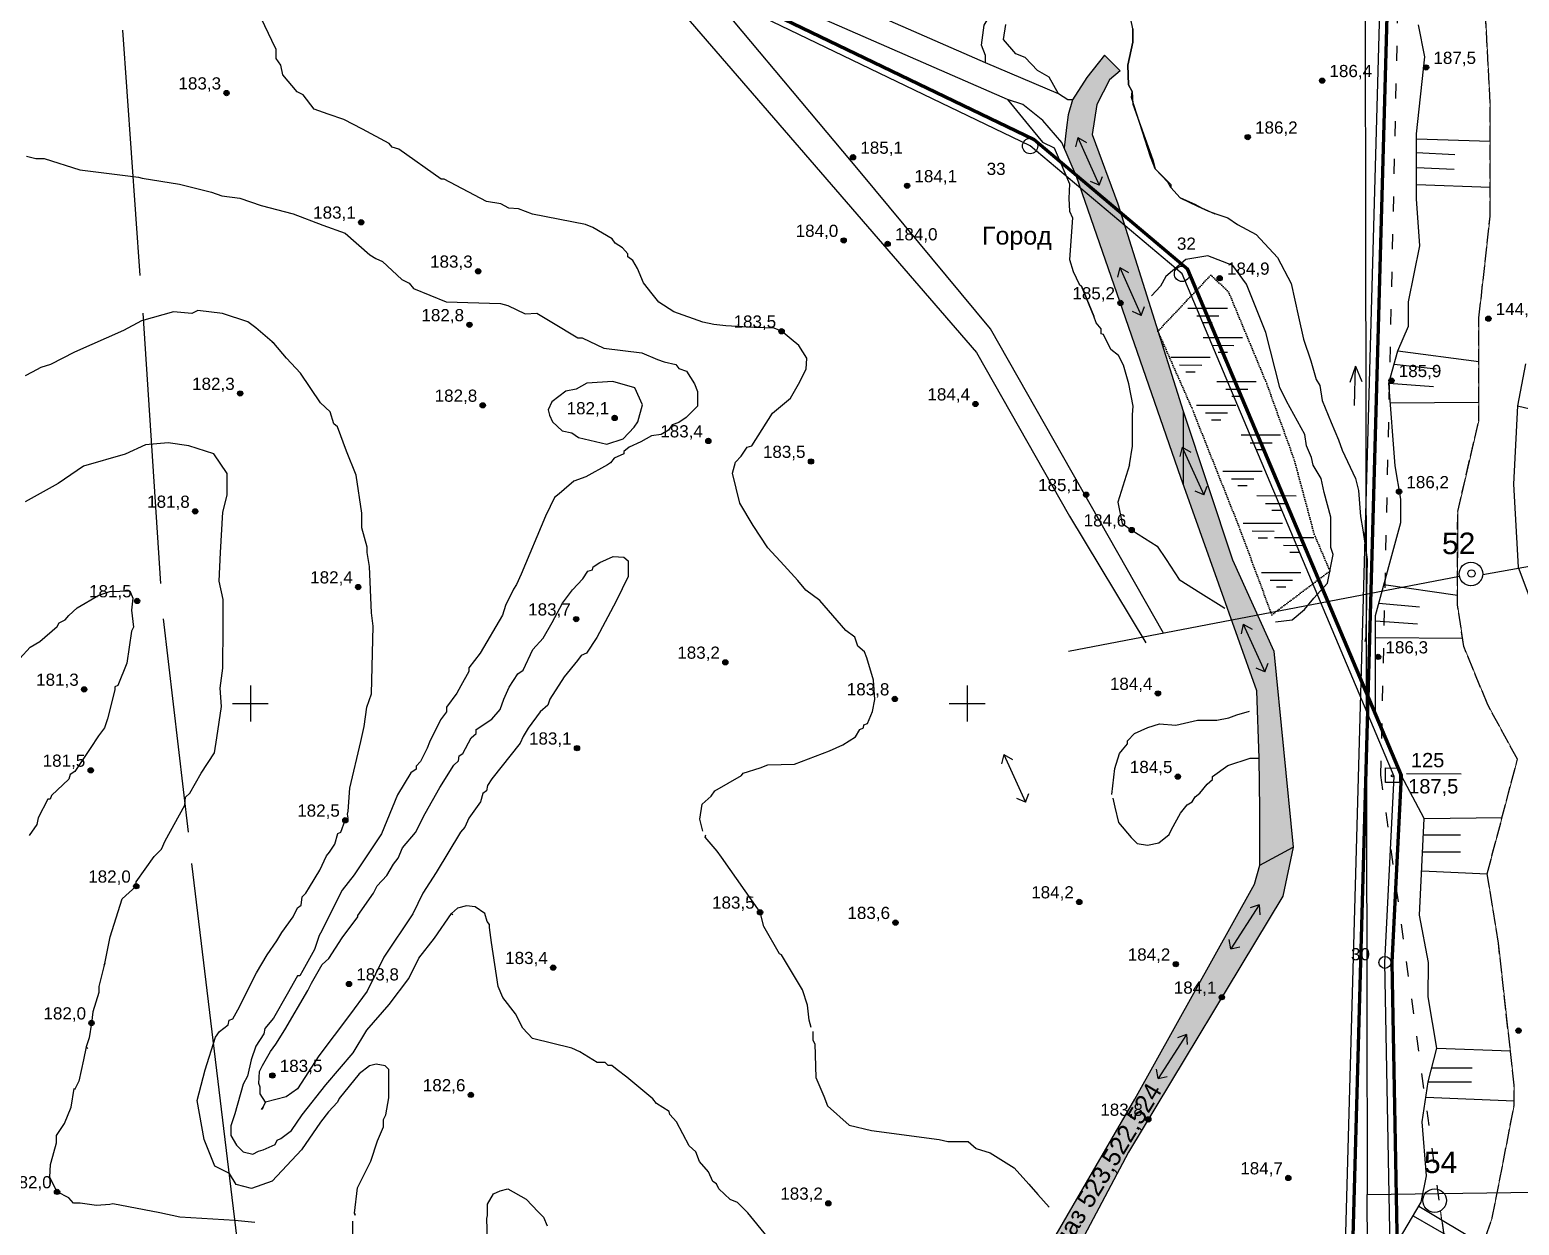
# Model space of a CAD drawing. Header units: millimetres. Extents: x 6243 to 9314, y 4730 to 7085.
# Drawn here: x 6538.4 to 6954, y 5654.5 to 5987.9 of the extents above; entities that cross this region are included whole.
import ezdxf

# ---------------------------------------------------------------- set-up
doc = ezdxf.new("R2010")
doc.units = ezdxf.units.MM
doc.header["$LTSCALE"] = 0.7
for name, pattern in [('ACAD_ISO02W100', [15, 12, -3]), ('ACAD_ISO03W100', [30, 12, -18]), ('ACAD_ISO07W100', [3, 0, -3])]:
    doc.linetypes.add(name, pattern=pattern)
for name, color, linetype in [('болото', 84, 'Continuous'), ('відм', 14, 'Continuous'), ('горизонталі', 22, 'Continuous'), ('горный отвод', 7, 'Continuous'), ('кущ', 7, 'Continuous'), ('свердловини', 7, 'Continuous'), ('чорн', 255, 'Continuous')]:
    doc.layers.add(name, color=color, linetype=linetype)
doc.styles.get("Standard").update_dxf_attribs({"font": 'arial.ttf'})

msp = doc.modelspace()

# ---------------------------------------------------------------- hatches: boundary and pattern name
at = {"ltscale": 0.2, "true_color": 0x000000}
h = msp.add_hatch(color=18, dxfattribs=at)
h.dxf.hatch_style = 1
h.paths.add_polyline_path([(6836.23, 5967.02), (6839.72, 5973.97), (6842.74, 5976.4), (6838.28, 5980.8), (6833.38, 5974.62), (6829.38, 5968.36), (6828.14, 5964.13), (6827.73, 5960.62), (6827.07, 5954.96), (6830.41, 5947.31), (6842.78, 5936.92), (6842, 5939.36), (6834.89, 5958.64)])
h.paths.add_polyline_path([(6843.91, 5933.33), (6831.74, 5943.57), (6842.53, 5912.4, -0.515605), (6843.51, 5911.71, -0.319605), (6843.01, 5911.01), (6859.63, 5863.04), (6860.28, 5861.2), (6860.28, 5881.52)])
h.paths.add_polyline_path([(6830.42, 5947.3), (6830.55, 5946.99), (6831.74, 5943.57), (6843.91, 5933.33), (6842.78, 5936.91)])
h.paths.add_polyline_path([(6874.05, 5840.09), (6860.28, 5881.52), (6860.28, 5861.2), (6873.82, 5823.22), (6881.06, 5824.61)])
h = msp.add_hatch(color=18, dxfattribs=at)
h.dxf.hatch_style = 1
h.paths.add_polyline_path([(6885.6, 5814.59), (6881.06, 5824.61), (6873.82, 5823.22), (6880.84, 5803.53), (6881.5, 5784.76), (6881.65, 5770.42), (6881.63, 5754.94), (6891, 5759.95)])
h.paths.add_polyline_path([(6888.05, 5746.24), (6891, 5759.95), (6881.63, 5754.94), (6880.18, 5749.63), (6846.81, 5689.69), (6787.06, 5586.76), (6798.06, 5586.3), (6818.22, 5624.31, -0.277586), (6817.83, 5624.95, -0.565452), (6818.91, 5625.6), (6845.02, 5674.82), (6850.17, 5683.38, -0.262968), (6849.82, 5684, -0.583571), (6850.93, 5684.63), (6870.69, 5717.44, -0.262968), (6870.34, 5718.07, -0.583571), (6871.45, 5718.69)])
h.paths.add_polyline_path([(6779.62, 5555.73), (6798.06, 5586.3), (6787.06, 5586.76), (6727.31, 5486.89), (6698.76, 5438.43), (6700.5, 5438.11, -0.580445), (6705.33, 5440.41), (6713.99, 5452.86), (6734.07, 5484.33, -0.256117), (6733.73, 5484.95, -0.592209), (6734.86, 5485.57), (6752.19, 5512.74, -0.256117), (6751.85, 5513.35, -0.592209), (6752.98, 5513.97)])
h.paths.add_polyline_path([(6824.81, 5637.4), (6857.29, 5691.29), (6848.46, 5696.61), (6815.99, 5642.72)], flags=24)
h.paths.add_polyline_path([(6803.79, 5624.09), (6817.37, 5624.08), (6817.38, 5631.08), (6803.8, 5631.1)], flags=25)
h.paths.add_polyline_path([(6835.77, 5683.14), (6849.36, 5683.13), (6849.37, 5690.13), (6835.78, 5690.15)], flags=24)
h.paths.add_polyline_path([(6856.3, 5717.21), (6869.88, 5717.19), (6869.89, 5724.2), (6856.3, 5724.21)], flags=25)
h.paths.add_polyline_path([(6719.69, 5484.09), (6733.27, 5484.07), (6733.28, 5491.08), (6719.7, 5491.1)], flags=25)
h.paths.add_polyline_path([(6737.81, 5512.49), (6751.39, 5512.48), (6751.4, 5519.48), (6737.82, 5519.5)], flags=25)
h.paths.add_polyline_path([(6780.36, 5570.92), (6793.95, 5570.9), (6793.96, 5577.91), (6780.37, 5577.92)], flags=24)
h.paths.add_polyline_path([(6694.54, 5440.59), (6706.93, 5440.61), (6706.91, 5449.8), (6694.53, 5449.78)], flags=9)
at = {"layer": 'відм', "ltscale": 0.2, "true_color": 0x000000}
h = msp.add_hatch(color=18, dxfattribs=at)
h.dxf.hatch_style = 1
h.paths.add_polyline_path([(6928.8, 5977.39, 1), (6927.33, 5977.39, 1)])
h = msp.add_hatch(color=18, dxfattribs=at)
h.dxf.hatch_style = 1
h.paths.add_polyline_path([(6899.79, 5973.71, 1), (6898.33, 5973.71, 1)])
h = msp.add_hatch(color=18, dxfattribs=at)
h.dxf.hatch_style = 1
h.paths.add_polyline_path([(6594.08, 5970.24, 1), (6592.61, 5970.24, 1)])
h = msp.add_hatch(color=18, dxfattribs=at)
h.dxf.hatch_style = 1
h.paths.add_polyline_path([(6879.03, 5957.95, 1), (6877.56, 5957.95, 1)])
h = msp.add_hatch(color=18, dxfattribs=at)
h.dxf.hatch_style = 1
h.paths.add_polyline_path([(6768.88, 5952.33, 1), (6767.41, 5952.34, 1)])
h = msp.add_hatch(color=18, dxfattribs=at)
h.dxf.hatch_style = 1
h.paths.add_polyline_path([(6783.98, 5944.38, 1), (6782.51, 5944.39, 1)])
h = msp.add_hatch(color=18, dxfattribs=at)
h.dxf.hatch_style = 1
h.paths.add_polyline_path([(6631.66, 5934.21, 1), (6630.19, 5934.21, 1)])
h = msp.add_hatch(color=18, dxfattribs=at)
h.dxf.hatch_style = 1
h.paths.add_polyline_path([(6766.29, 5929.14, 1), (6764.82, 5929.14, 1)])
h = msp.add_hatch(color=18, dxfattribs=at)
h.dxf.hatch_style = 1
h.paths.add_polyline_path([(6778.54, 5928.18, 1), (6777.08, 5928.18, 1)])
h = msp.add_hatch(color=18, dxfattribs=at)
h.dxf.hatch_style = 1
h.paths.add_polyline_path([(6664.28, 5920.54, 1), (6662.81, 5920.54, 1)])
h = msp.add_hatch(color=18, dxfattribs=at)
h.dxf.hatch_style = 1
h.paths.add_polyline_path([(6871.19, 5918.6, 1), (6869.73, 5918.6, 1)])
h = msp.add_hatch(color=18, dxfattribs=at)
h.dxf.hatch_style = 1
h.paths.add_polyline_path([(6843.51, 5911.71, 1), (6842.04, 5911.71, 1)])
h = msp.add_hatch(color=18, dxfattribs=at)
h.dxf.hatch_style = 1
h.paths.add_polyline_path([(6661.86, 5905.62, 1), (6660.4, 5905.62, 1)])
h = msp.add_hatch(color=18, dxfattribs=at)
h.dxf.hatch_style = 1
h.paths.add_polyline_path([(6946.18, 5907.33, 1), (6944.71, 5907.33, 1)])
h = msp.add_hatch(color=18, dxfattribs=at)
h.dxf.hatch_style = 1
h.paths.add_polyline_path([(6748.96, 5903.81, 1), (6747.49, 5903.81, 1)])
h = msp.add_hatch(color=18, dxfattribs=at)
h.dxf.hatch_style = 1
h.paths.add_polyline_path([(6919.12, 5890.05, 1), (6917.66, 5890.05, 1)])
h = msp.add_hatch(color=18, dxfattribs=at)
h.dxf.hatch_style = 1
h.paths.add_polyline_path([(6597.88, 5886.46, 1), (6596.41, 5886.46, 1)])
h = msp.add_hatch(color=18, dxfattribs=at)
h.dxf.hatch_style = 1
h.paths.add_polyline_path([(6665.56, 5883.15, 1), (6664.09, 5883.15, 1)])
h = msp.add_hatch(color=18, dxfattribs=at)
h.dxf.hatch_style = 1
h.paths.add_polyline_path([(6803.05, 5883.52, 1), (6801.59, 5883.52, 1)])
h = msp.add_hatch(color=18, dxfattribs=at)
h.dxf.hatch_style = 1
h.paths.add_polyline_path([(6702.37, 5879.64, 1), (6700.91, 5879.65, 1)])
h = msp.add_hatch(color=18, dxfattribs=at)
h.dxf.hatch_style = 1
h.paths.add_polyline_path([(6728.51, 5873.22, 1), (6727.05, 5873.22, 1)])
h = msp.add_hatch(color=18, dxfattribs=at)
h.dxf.hatch_style = 1
h.paths.add_polyline_path([(6757.15, 5867.49, 1), (6755.68, 5867.49, 1)])
h = msp.add_hatch(color=18, dxfattribs=at)
h.dxf.hatch_style = 1
h.paths.add_polyline_path([(6833.93, 5858.23, 1), (6832.46, 5858.23, 1)])
h = msp.add_hatch(color=18, dxfattribs=at)
h.dxf.hatch_style = 1
h.paths.add_polyline_path([(6921.25, 5859.06, 1), (6919.78, 5859.06, 1)])
h = msp.add_hatch(color=18, dxfattribs=at)
h.dxf.hatch_style = 1
h.paths.add_polyline_path([(6585.33, 5853.57, 1), (6583.87, 5853.57, 1)])
h = msp.add_hatch(color=18, dxfattribs=at)
h.dxf.hatch_style = 1
h.paths.add_polyline_path([(6846.64, 5848.36, 1), (6845.18, 5848.36, 1)])
h = msp.add_hatch(color=18, dxfattribs=at)
h.dxf.hatch_style = 1
h.paths.add_polyline_path([(6630.83, 5832.47, 1), (6629.36, 5832.47, 1)])
h = msp.add_hatch(color=18, dxfattribs=at)
h.dxf.hatch_style = 1
h.paths.add_polyline_path([(6569.12, 5828.6, 1), (6567.65, 5828.6, 1)])
h = msp.add_hatch(color=18, dxfattribs=at)
h.dxf.hatch_style = 1
h.paths.add_polyline_path([(6691.65, 5823.53, 1), (6690.19, 5823.53, 1)])
h = msp.add_hatch(color=18, dxfattribs=at)
h.dxf.hatch_style = 1
h.paths.add_polyline_path([(6733.26, 5811.48, 1), (6731.79, 5811.49, 1)])
h = msp.add_hatch(color=18, dxfattribs=at)
h.dxf.hatch_style = 1
h.paths.add_polyline_path([(6915.41, 5812.99, 1), (6913.94, 5812.99, 1)])
h = msp.add_hatch(color=18, dxfattribs=at)
h.dxf.hatch_style = 1
h.paths.add_polyline_path([(6554.36, 5803.93, 1), (6552.89, 5803.93, 1)])
h = msp.add_hatch(color=18, dxfattribs=at)
h.dxf.hatch_style = 1
h.paths.add_polyline_path([(6780.54, 5801.26, 1), (6779.08, 5801.27, 1)])
h = msp.add_hatch(color=18, dxfattribs=at)
h.dxf.hatch_style = 1
h.paths.add_polyline_path([(6853.96, 5802.8, 1), (6852.5, 5802.8, 1)])
h = msp.add_hatch(color=18, dxfattribs=at)
h.dxf.hatch_style = 1
h.paths.add_polyline_path([(6691.87, 5787.54, 1), (6690.41, 5787.55, 1)])
h = msp.add_hatch(color=18, dxfattribs=at)
h.dxf.hatch_style = 1
h.paths.add_polyline_path([(6556.18, 5781.35, 1), (6554.71, 5781.36, 1)])
h = msp.add_hatch(color=18, dxfattribs=at)
h.dxf.hatch_style = 1
h.paths.add_polyline_path([(6859.54, 5779.6, 1), (6858.07, 5779.6, 1)])
h = msp.add_hatch(color=18, dxfattribs=at)
h.dxf.hatch_style = 1
h.paths.add_polyline_path([(6627.21, 5767.43, 1), (6625.75, 5767.43, 1)])
h = msp.add_hatch(color=18, dxfattribs=at)
h.dxf.hatch_style = 1
h.paths.add_polyline_path([(6568.89, 5749.03, 1), (6567.42, 5749.03, 1)])
h = msp.add_hatch(color=18, dxfattribs=at)
h.dxf.hatch_style = 1
h.paths.add_polyline_path([(6832.02, 5744.64, 1), (6830.56, 5744.65, 1)])
h = msp.add_hatch(color=18, dxfattribs=at)
h.dxf.hatch_style = 1
h.paths.add_polyline_path([(6742.96, 5741.77, 1), (6741.49, 5741.77, 1)])
h = msp.add_hatch(color=18, dxfattribs=at)
h.dxf.hatch_style = 1
h.paths.add_polyline_path([(6780.74, 5738.89, 1), (6779.27, 5738.89, 1)])
h = msp.add_hatch(color=18, dxfattribs=at)
h.dxf.hatch_style = 1
h.paths.add_polyline_path([(6685.23, 5726.33, 1), (6683.77, 5726.33, 1)])
h = msp.add_hatch(color=18, dxfattribs=at)
h.dxf.hatch_style = 1
h.paths.add_polyline_path([(6858.95, 5727.29, 1), (6857.48, 5727.29, 1)])
h = msp.add_hatch(color=18, dxfattribs=at)
h.dxf.hatch_style = 1
h.paths.add_polyline_path([(6628.25, 5721.77, 1), (6626.78, 5721.77, 1)])
h = msp.add_hatch(color=18, dxfattribs=at)
h.dxf.hatch_style = 1
h.paths.add_polyline_path([(6871.8, 5718.07, 1), (6870.34, 5718.07, 1)])
h = msp.add_hatch(color=18, dxfattribs=at)
h.dxf.hatch_style = 1
h.paths.add_polyline_path([(6556.39, 5710.87, 1), (6554.93, 5710.87, 1)])
h = msp.add_hatch(color=18, dxfattribs=at)
h.dxf.hatch_style = 1
h.paths.add_polyline_path([(6954.59, 5708.76, 1), (6953.13, 5708.76, 1)])
h = msp.add_hatch(color=18, dxfattribs=at)
h.dxf.hatch_style = 1
h.paths.add_polyline_path([(6606.88, 5696.24, 1), (6605.41, 5696.24, 1)])
h = msp.add_hatch(color=18, dxfattribs=at)
h.dxf.hatch_style = 1
h.paths.add_polyline_path([(6662.25, 5690.84, 1), (6660.79, 5690.84, 1)])
h = msp.add_hatch(color=18, dxfattribs=at)
h.dxf.hatch_style = 1
h.paths.add_polyline_path([(6851.28, 5684, 1), (6849.82, 5684, 1)])
h = msp.add_hatch(color=18, dxfattribs=at)
h.dxf.hatch_style = 1
h.paths.add_polyline_path([(6890.34, 5667.68, 1), (6888.88, 5667.68, 1)])
h = msp.add_hatch(color=18, dxfattribs=at)
h.dxf.hatch_style = 1
h.paths.add_polyline_path([(6546.79, 5663.78, 1), (6545.33, 5663.78, 1)])
h = msp.add_hatch(color=18, dxfattribs=at)
h.dxf.hatch_style = 1
h.paths.add_polyline_path([(6762, 5660.6, 1), (6760.54, 5660.61, 1)])

# ---------------------------------------------------------------- linework, layer by layer
at = {"color": 18, "ltscale": 0.2, "true_color": 0x000000}
for points in [[(6838.28, 5980.8), (6842.74, 5976.4)], [(6829.38, 5968.36), (6828.14, 5964.13), (6827.73, 5960.62), (6827.07, 5954.96)], [(6860.28, 5881.52), (6860.28, 5861.2)], [(6881.63, 5754.94), (6891, 5759.95)]]:
    msp.add_lwpolyline(points, dxfattribs=at)
at = {"layer": 'болото', "color": 18, "ltscale": 0.2, "true_color": 0x000000}
for points in [[(6861.62, 5910.27), (6872.6, 5910.25)], [(6864.09, 5908.11), (6870.25, 5908.1)], [(6865.82, 5906.22), (6868.41, 5906.22)], [(6865.82, 5902.05), (6876.8, 5902.04)], [(6868.29, 5899.89), (6874.45, 5899.88)], [(6870.02, 5898), (6872.61, 5898)], [(6856.81, 5896.57), (6867.79, 5896.56)], [(6859.28, 5894.41), (6865.44, 5894.4)], [(6861.02, 5892.52), (6863.6, 5892.52)], [(6869.68, 5889.79), (6880.65, 5889.78)], [(6872.15, 5887.64), (6878.3, 5887.63)], [(6873.88, 5885.75), (6876.47, 5885.75)], [(6864.01, 5883.2), (6874.99, 5883.18)], [(6866.48, 5881.04), (6872.64, 5881.03)], [(6868.21, 5879.15), (6870.8, 5879.15)], [(6876.49, 5874.89), (6887.46, 5874.88)], [(6878.96, 5872.73), (6885.11, 5872.73)], [(6880.69, 5870.85), (6883.28, 5870.84)], [(6871.32, 5864.82), (6882.3, 5864.81)], [(6873.79, 5862.66), (6879.95, 5862.66)], [(6875.52, 5860.78), (6878.11, 5860.77)], [(6880.8, 5857.97), (6891.78, 5857.95)], [(6883.27, 5855.81), (6889.42, 5855.8)], [(6885, 5853.92), (6887.59, 5853.92)], [(6877.03, 5850.26), (6888.01, 5850.25)], [(6879.5, 5848.11), (6885.66, 5848.1)], [(6881.24, 5846.22), (6883.82, 5846.22)], [(6885.8, 5846.27), (6896.78, 5846.25)], [(6888.27, 5844.11), (6894.43, 5844.1)], [(6890, 5842.22), (6892.59, 5842.22)], [(6882.12, 5836.56), (6893.1, 5836.55)], [(6884.59, 5834.41), (6890.75, 5834.4)], [(6886.33, 5832.52), (6888.91, 5832.52)]]:
    msp.add_lwpolyline(points, dxfattribs=at)
at = {"layer": 'відм', "color": 18, "ltscale": 0.2, "true_color": 0x000000}
for centre in [(6928.06, 5977.39), (6899.06, 5973.71), (6593.35, 5970.24), (6878.29, 5957.95), (6768.15, 5952.33), (6783.25, 5944.39), (6630.92, 5934.21), (6765.55, 5929.14), (6777.81, 5928.18), (6663.55, 5920.54), (6870.46, 5918.6), (6842.77, 5911.71), (6661.13, 5905.62), (6945.45, 5907.33), (6748.22, 5903.81), (6918.39, 5890.05), (6597.14, 5886.46), (6664.83, 5883.15), (6802.32, 5883.52), (6701.64, 5879.64), (6727.78, 5873.22), (6756.42, 5867.49), (6833.19, 5858.23), (6920.52, 5859.06), (6584.6, 5853.57), (6845.91, 5848.36), (6630.09, 5832.47), (6568.39, 5828.6), (6690.92, 5823.53), (6732.52, 5811.48), (6914.67, 5812.99), (6553.62, 5803.93), (6779.81, 5801.26), (6853.23, 5802.8), (6691.14, 5787.54), (6555.45, 5781.36), (6858.8, 5779.6), (6626.48, 5767.43), (6568.15, 5749.03), (6831.29, 5744.65), (6742.22, 5741.77), (6780.01, 5738.89), (6684.5, 5726.33), (6858.21, 5727.29), (6627.52, 5721.77), (6871.07, 5718.07), (6555.66, 5710.87), (6953.86, 5708.76), (6606.14, 5696.24), (6661.52, 5690.84), (6850.55, 5684), (6889.61, 5667.68), (6546.06, 5663.78), (6761.27, 5660.6)]:
    msp.add_circle(centre, 0.733, dxfattribs=at)
at = {"layer": 'горизонталі', "color": 18, "true_color": 0x000000}
for points in [[(6805.14, 5978.64), (6805.14, 5980.7), (6803.96, 5983.62), (6804.76, 5989.19), (6806.65, 5992.27), (6809.07, 5999.88), (6810.22, 6008.99), (6813.32, 6014.14), (6816.58, 6019.56), (6826.37, 6028.26), (6832.21, 6033.45), (6836.21, 6035.13), (6839.99, 6035.13), (6844.28, 6032.55), (6844.28, 6028.6), (6840.29, 6023.5), (6829.11, 6011.75), (6822.24, 6001.7)], [(6869.23, 5936.45), (6865.49, 5938.11), (6863.63, 5939.15), (6859.48, 5941.03), (6856.79, 5943.93), (6855.96, 5945.39), (6852.43, 5949.13), (6851.19, 5952.45), (6845.82, 5969.05), (6846.03, 5970.71), (6844.99, 5972.58), (6844.79, 5977.98), (6846.25, 5984.41), (6846.26, 5988.14), (6845.64, 5990.84), (6844.39, 5992.08), (6843.36, 5994.58), (6842.12, 6000.8), (6844.1, 6003.19), (6845.03, 6003.91)], [(6748.22, 5903.81), (6746.15, 5904.64), (6740.55, 5904.86), (6732.66, 5905.28), (6729.35, 5905.7), (6726.23, 5906.33), (6718.15, 5909.24), (6714, 5911.94), (6712.13, 5914.23), (6709.65, 5917.34), (6707.99, 5921.29), (6706.75, 5923.57), (6705.3, 5924.61), (6705.3, 5925.44), (6703.85, 5927.1), (6701.78, 5928.35), (6700.95, 5929.59), (6695.56, 5932.71), (6693.48, 5933.54), (6678.76, 5936.47), (6674.82, 5937.92), (6672.12, 5938.13), (6669.84, 5939.38), (6665.9, 5940.01), (6654.08, 5946.25), (6653.25, 5946.25), (6641.43, 5954.56), (6639.56, 5955.19), (6638.73, 5956.22), (6631.27, 5960.18), (6626.09, 5962.88), (6621.73, 5964.34), (6617.79, 5965.79), (6614.68, 5969.74), (6613.02, 5970.57), (6609.09, 5975.35), (6608.47, 5978.05), (6607.22, 5979.91), (6607.23, 5982.4), (6605.99, 5984.9), (6603.09, 5990.92)], [(6825.5, 5970.07), (6822.89, 5974.69), (6819.66, 5976.52), (6816.22, 5980.2), (6813.6, 5981.2), (6810.1, 5985.15), (6810.83, 5989.35)], [(6846.26, 5988.14), (6846.25, 5984.41), (6844.79, 5977.98), (6844.99, 5972.58), (6846.03, 5970.71), (6846.23, 5967.18), (6851.82, 5951.62), (6852.43, 5949.13), (6856.79, 5944.76), (6856.79, 5943.93), (6859.48, 5941.03), (6864.25, 5938.74), (6867.36, 5937.28), (6869.64, 5936.45), (6872.75, 5935.41), (6875.45, 5933.54), (6880.63, 5930.83), (6886.64, 5924.39), (6890.37, 5917.13), (6892.43, 5907.79), (6893.88, 5901.56), (6895.94, 5895.54), (6897.39, 5890.35), (6898.43, 5888.69), (6899.04, 5884.54), (6901.53, 5878.32), (6903.59, 5873.54), (6904.63, 5870.64), (6908.35, 5862.75), (6909.18, 5859.43), (6909.79, 5852.16), (6910.41, 5848.43), (6911.65, 5840.13), (6911.43, 5831), (6911.42, 5827.89), (6911.21, 5820.21), (6911.21, 5818.55), (6911, 5817.3)], [(6811.23, 5968.48), (6817.1, 5961.33), (6820.99, 5956.59), (6824.31, 5954.93), (6825.93, 5951.09), (6828.53, 5944.96), (6828.36, 5940.85), (6828.56, 5937.33), (6829.39, 5935.46), (6828.54, 5923.84), (6829.58, 5920.52), (6831.23, 5916.99), (6831.86, 5916.37)], [(6537.48, 5952.61), (6540.17, 5951.98), (6542.46, 5951.98), (6552.41, 5948.86), (6568.8, 5946.76), (6569.84, 5946.55), (6580.21, 5944.88), (6589.13, 5942.59), (6592.03, 5941.55), (6597.01, 5940.92), (6603.03, 5938.84), (6611.95, 5936.54), (6620.24, 5933.42), (6626.46, 5931.13), (6633.3, 5925.11), (6634.96, 5924.07), (6636.83, 5923.24), (6642.22, 5918.25), (6644.29, 5917.21), (6645.53, 5915.76), (6654.66, 5912.01), (6669.8, 5911.58), (6671.88, 5910.95), (6676.65, 5908.67), (6679.97, 5908.87), (6684.11, 5906.37), (6691.37, 5902.01), (6692.62, 5902.01), (6698.63, 5899.1), (6709.21, 5897.84), (6713.57, 5895.97), (6715.46, 5895.29)], [(6886.02, 5822.8), (6890.68, 5823.37), (6894.17, 5826.21), (6896.71, 5829.38), (6900.59, 5833.58), (6902.1, 5841.59), (6901.48, 5843.46), (6901.49, 5851.97), (6899.63, 5858.81), (6898.81, 5862.76), (6896.53, 5866.5), (6896.12, 5868.57), (6894.67, 5871.89), (6894.26, 5875), (6889.08, 5884.35), (6887.22, 5888.08), (6885.98, 5893.27), (6883.3, 5903.44), (6877.92, 5916.94), (6874.12, 5922.12), (6867.14, 5924.88), (6860.98, 5923.81), (6855.4, 5919.11), (6853.99, 5916.36), (6851.44, 5913.66)], [(6845.28, 5866.56), (6846.12, 5871.74), (6846.13, 5879.42), (6846.13, 5880.46), (6846.34, 5882.95), (6845.1, 5889.17), (6843.66, 5894.36), (6842.21, 5897.06), (6840.13, 5898.72), (6838.06, 5902.87), (6837.44, 5903.08), (6837.44, 5904.53), (6835.99, 5906.2), (6835.37, 5908.06), (6831.86, 5916.37), (6835.37, 5908.06)], [(6606.09, 5900.86), (6606.51, 5900.45), (6606.09, 5900.86), (6601.53, 5904.81), (6599.25, 5906.47), (6592.2, 5908.77), (6585.36, 5909.6), (6583.7, 5908.78), (6578.51, 5909.2), (6569.58, 5906.72), (6564.6, 5904.03), (6550.9, 5898.02), (6544.26, 5894.51), (6541.56, 5893.68), (6539.07, 5892.44), (6537.2, 5891.4)], [(6726.27, 5764.41), (6725.45, 5767.73), (6726.08, 5771.88), (6728.57, 5774.15), (6729.61, 5775.61), (6737.08, 5779.95), (6737.5, 5780.58), (6742.27, 5782.02), (6744.35, 5782.85), (6751.82, 5783.05), (6761.57, 5786.77), (6765.31, 5788.43), (6768.84, 5790.71), (6770.09, 5792.78), (6771.12, 5793.19), (6771.13, 5794.02), (6772.16, 5794.44), (6773.62, 5797.76), (6774.25, 5801.07), (6773.84, 5806.47), (6771.98, 5812.7), (6771.36, 5814.36), (6769.49, 5816.02), (6768.66, 5818.51), (6766.18, 5820.38), (6758.92, 5828.69), (6754.99, 5831.6), (6752.71, 5834.3), (6748.98, 5838.45), (6744.42, 5843.44), (6740.28, 5849.67), (6736.55, 5855.89), (6734.48, 5864.2), (6735.32, 5867.31), (6736.98, 5868.97), (6738.64, 5871.45), (6739.89, 5871.87), (6745.71, 5880.99), (6750.69, 5885.13), (6752.98, 5889.07), (6755.06, 5893.22), (6755.27, 5896.33), (6752.99, 5899.86), (6748.22, 5903.81)], [(6629.05, 5657.87), (6629.25, 5657.25), (6629.05, 5657.87), (6629.88, 5664.93), (6633.63, 5672.39), (6635.5, 5677.99), (6637.17, 5681.93), (6637.17, 5684.01), (6637.79, 5685.25), (6638.63, 5690.02), (6638.64, 5697.91), (6637.6, 5698.95), (6635.12, 5699.4), (6633.24, 5698.95), (6630.34, 5696.67), (6624.73, 5689.83), (6624.31, 5688.79), (6621.82, 5686.1), (6619.53, 5683.25), (6614.22, 5675.51), (6606.09, 5666.81), (6600.27, 5664.7), (6595.99, 5665.86), (6594.2, 5668.91), (6590.08, 5670.96), (6587.13, 5678.44), (6585.18, 5689.24), (6587.37, 5697.83), (6590.3, 5706.89), (6591.34, 5708.54), (6593.84, 5710.41), (6594.04, 5711.65), (6595.08, 5712.07), (6596.54, 5714.55), (6601.74, 5724.92), (6604.65, 5729.9), (6607.35, 5733.84), (6608.8, 5736.12), (6611.92, 5740.47), (6613.17, 5742.96), (6614.21, 5743.79), (6614.42, 5746.07), (6615.46, 5747.11), (6616.5, 5748.77), (6619.41, 5753.54), (6621.28, 5757.48), (6622.11, 5758.51), (6623.57, 5760.79), (6624.4, 5763.7), (6625.23, 5764.11), (6626.48, 5767.43), (6627.31, 5768.05), (6627.1, 5769.09), (6627.31, 5769.92), (6627.73, 5776.35), (6630.86, 5789.42), (6631.7, 5793.57), (6632.53, 5798.96), (6633.78, 5802.69), (6634.22, 5821.57), (6633.81, 5825.31), (6633.2, 5838.17), (6632.58, 5842.12), (6632.58, 5843.57), (6631.14, 5848.96), (6631.14, 5853.11), (6629.5, 5863.7), (6626.81, 5870.34), (6624.32, 5877.19), (6623.29, 5878.02), (6622.25, 5881.34), (6619.56, 5883.84), (6613.97, 5892.14), (6610.03, 5896.3), (6606.51, 5900.45)], [(6715.46, 5895.29), (6718.75, 5894.51), (6719.58, 5893.47), (6721.65, 5892.64), (6723.93, 5889.11), (6724.76, 5887.03), (6724.75, 5882.88), (6721.64, 5879.77), (6719.56, 5878.32), (6717.69, 5877.7), (6716.65, 5876.25), (6714.58, 5875.01), (6711.88, 5874.6), (6708.97, 5872.94), (6705.65, 5871.49), (6704.2, 5870.25), (6704.2, 5869.63), (6701.5, 5868.38), (6700.46, 5867.14), (6699.63, 5866.52), (6693.61, 5863.21), (6690.29, 5861.97), (6687.59, 5859.69), (6686.13, 5858.44), (6684.89, 5857.41), (6683.64, 5854.92), (6682.39, 5852.22), (6675.52, 5836.05), (6674.28, 5833.14), (6673.45, 5831.9), (6671.16, 5827.34), (6670.32, 5824.64), (6664.09, 5814.07), (6660.97, 5809.92), (6660.97, 5808.88), (6658.68, 5804.94), (6657.64, 5802.87), (6654.73, 5798.93), (6654.73, 5797.69), (6653.07, 5795.41), (6649.95, 5789.19), (6649.32, 5787.53), (6647.45, 5783.79), (6646.21, 5782.55), (6646.21, 5781.72), (6644.75, 5780.69), (6641.09, 5774.49), (6636.62, 5763.69), (6633.8, 5759.43), (6629, 5752.17), (6625.62, 5747.93), (6619.59, 5735.9), (6619.18, 5735.28), (6617.93, 5731.34), (6614.6, 5725.53), (6613.77, 5724.08), (6613.15, 5724.08), (6610.24, 5718.9), (6606.49, 5712.26), (6604, 5709.36), (6603.79, 5707.91), (6601.51, 5704.38), (6600.26, 5700.65), (6599.21, 5696.09), (6597.97, 5693.8), (6595.67, 5685.51), (6594.56, 5682.19), (6594.56, 5679.55), (6596.08, 5676.79), (6597.94, 5674.92), (6600.64, 5674.3), (6602.3, 5675.13), (6603.55, 5675.54), (6606.87, 5676.99), (6607.49, 5678.23), (6608.53, 5678.65), (6611.44, 5680.92), (6614.43, 5685.32), (6621.05, 5693.65), (6628.67, 5702.61), (6632.45, 5708.87), (6638.75, 5716.03), (6644.18, 5723.31), (6646.97, 5728.95), (6651.4, 5734.57), (6656.12, 5741.46)], [(6559.41, 5727.46), (6559.21, 5727.05), (6559.41, 5727.46), (6560.87, 5734.93), (6564.21, 5745.51), (6568.15, 5749.03), (6568.15, 5750.28), (6573.14, 5757.32), (6575.22, 5759.4), (6576.26, 5761.68), (6581.67, 5771.63), (6581.88, 5773.91), (6583.12, 5774.95), (6586.24, 5780.55), (6589.98, 5786.24), (6590.62, 5790.46), (6591.93, 5799.19), (6591.54, 5804.23), (6592.34, 5809.81), (6592.36, 5821.54), (6592.36, 5829.01), (6591.26, 5834.15), (6591.7, 5842.13), (6592.32, 5853.39), (6593.53, 5858.14), (6593.54, 5864.14), (6589.76, 5869.63), (6582.86, 5871.9), (6577.08, 5872.66), (6570.74, 5872.1), (6565.09, 5869.53), (6553.42, 5866.18), (6546.38, 5861.31), (6537.16, 5856.23)], [(6845.28, 5866.56), (6842.03, 5856.17), (6843.22, 5850.15), (6845.91, 5848.36), (6853.04, 5843.87), (6855.52, 5840.12), (6859.2, 5834.57), (6865.2, 5830.81), (6870.88, 5827.25), (6871.93, 5826.59)], [(6603.56, 5687.37), (6603.14, 5686.74), (6603.56, 5687.37), (6604.18, 5688.82), (6602.73, 5691.1), (6602.74, 5692.97), (6602.32, 5694.01), (6602.53, 5697.33), (6603.37, 5698.99), (6605.65, 5702.93), (6607.11, 5705), (6609.6, 5708.94), (6616.05, 5719.93), (6617.09, 5722), (6620, 5727.18), (6621.87, 5728.84), (6625.61, 5734.65), (6629.97, 5740.45), (6629.97, 5740.87), (6634.34, 5747.09), (6635.38, 5749.16), (6638.08, 5752.06), (6639.95, 5755.17), (6641.2, 5756.83), (6642.45, 5759.73), (6646.1, 5764.02), (6648.74, 5769.29), (6652.84, 5776.53), (6656.79, 5782.75), (6658.03, 5783.99), (6658.24, 5785.44), (6659.28, 5786.06), (6661.57, 5790.42), (6663.02, 5791.66), (6663.02, 5792.7), (6667.39, 5795.6), (6669.67, 5798.29), (6670.71, 5801.2), (6672.17, 5804.51), (6674.66, 5808.25), (6676.12, 5809.28), (6678.82, 5815.09), (6681.73, 5818.2), (6684.22, 5822.55), (6687.13, 5827.94), (6689.84, 5831.67), (6692.74, 5834.78), (6694.2, 5836.86), (6695.44, 5837.27), (6695.65, 5838.1), (6697.52, 5839.34), (6701.26, 5841), (6704.16, 5840.79), (6705.41, 5839.75), (6705.4, 5835.39), (6702.07, 5828.55), (6696.67, 5818.39), (6693.76, 5814.03), (6692.3, 5813.41), (6691.27, 5811.96), (6687.53, 5807.4), (6683.58, 5801.18), (6682.95, 5799.52), (6680.87, 5797.66), (6677.55, 5793.1), (6676.09, 5790.82), (6675.26, 5788.95), (6667.37, 5779), (6666.12, 5777.13), (6665.91, 5775.68), (6664.87, 5774.85), (6664.25, 5772.57), (6660.92, 5768.01), (6659.88, 5765.52), (6658.63, 5764.07), (6651.81, 5752.82), (6648.11, 5747.12), (6645.33, 5741.33), (6637.22, 5729.22), (6632.62, 5719.75), (6627.63, 5713.09), (6619.09, 5701.73), (6613.11, 5692.54), (6610, 5690.26), (6604.18, 5688.82)], [(6535.65, 5812.56), (6538.56, 5815.67), (6541.26, 5817.32), (6546.04, 5821.47), (6546.66, 5822.51), (6548.32, 5823.33), (6549.36, 5824.58), (6551.65, 5826.65), (6557.67, 5830.17), (6560.78, 5831.2), (6566.38, 5831.4), (6567.21, 5829.33), (6566.79, 5826.01), (6567.41, 5821.24), (6566.78, 5820.2), (6565.53, 5811.28), (6563.03, 5805.06), (6562.2, 5804.64), (6562.2, 5803.81), (6560.12, 5795.72), (6559.28, 5793.24), (6557.62, 5790.96), (6555.33, 5787.43), (6550.97, 5781), (6549.72, 5780.18), (6549.31, 5778.93), (6544.53, 5774.37), (6544.11, 5773.33), (6543.49, 5773.34), (6540.79, 5768.15), (6540.37, 5766.28), (6538.29, 5763.17)], [(6840.4, 5774.65), (6841.24, 5781.91), (6842.49, 5786.05), (6843.32, 5787.09), (6844.78, 5788.75), (6844.78, 5789.58), (6846.65, 5791.65), (6850.38, 5793.31), (6853.7, 5794.34), (6858.27, 5793.92), (6864.29, 5795.37), (6869.68, 5795.36), (6873, 5795.98), (6875.29, 5796.81), (6878.81, 5797.84)], [(6840.61, 5773.61), (6841.23, 5771.12), (6842.26, 5766.76), (6845.78, 5762.61), (6847.44, 5760.94), (6850.35, 5760.53), (6853.46, 5761.14), (6856.37, 5763.42), (6856.99, 5764.87), (6859.49, 5769.44), (6861.36, 5771.72), (6862.81, 5772.54), (6863.64, 5774), (6864.89, 5775.03), (6866.96, 5777.52), (6868.42, 5778.76), (6868.42, 5779.59), (6872.78, 5782.7), (6879.01, 5784.77), (6881.5, 5784.76), (6881.5, 5785.8)], [(6756.5, 5709.59), (6755.88, 5711.67), (6755.47, 5715.82), (6754.03, 5720.18), (6748.23, 5729.94), (6747.6, 5730.15), (6743.26, 5737.83), (6742.22, 5741.77), (6731.45, 5757.14), (6730.21, 5758.8), (6726.89, 5762.75), (6727.1, 5763.37)], [(6744.19, 5651.31), (6738.81, 5657.95), (6735.9, 5660.86), (6733.83, 5661.69), (6730.72, 5664.6), (6730.1, 5666.05), (6729.06, 5666.68), (6727.82, 5669.38), (6725.34, 5672.28), (6724.3, 5674.98), (6722.44, 5676.64), (6718.92, 5683.29), (6717.05, 5685.37), (6716.85, 5686.2), (6713.32, 5688.48), (6712.28, 5689.73), (6705.03, 5695.75), (6702.34, 5697.83), (6700.88, 5699.08), (6699.85, 5699.08), (6699.02, 5699.91), (6696.74, 5699.91), (6691.97, 5702.82), (6689.69, 5703.86), (6678.69, 5706.57), (6676, 5709.48), (6673.93, 5713.43), (6670.41, 5718), (6669.17, 5721.11), (6667.31, 5733.35), (6666.69, 5737.5), (6666.7, 5738.33), (6666.07, 5739.16), (6665.45, 5741.45), (6662.76, 5743.32), (6660.27, 5743.53), (6657.78, 5742.91), (6656.12, 5741.46), (6656.53, 5741.04)], [(6559.21, 5727.05), (6557.75, 5721.03), (6557.74, 5719.37), (6556.08, 5713.98), (6555.66, 5710.87), (6555.03, 5706.72), (6554.2, 5704.23), (6554.61, 5703.82), (6554.2, 5704.23), (6553.4, 5700.57), (6552.11, 5694.69), (6550.92, 5692.28)], [(6756.92, 5708.56), (6756.91, 5706.07), (6757.53, 5705.03), (6757.73, 5695.69), (6760.01, 5690.5), (6761.04, 5687.8), (6767.05, 5682.4), (6773.27, 5680.94), (6792.15, 5678.43), (6794.64, 5677.8), (6800.24, 5677.8), (6802.52, 5675.93), (6806.46, 5674.68), (6813.1, 5670.52), (6817.24, 5665.95), (6819.73, 5663.04), (6822.84, 5659.51)], [(6601.24, 5655.21), (6595.64, 5655.84), (6580.29, 5656.69), (6574.69, 5657.94), (6561.62, 5660.44), (6560.79, 5660.24), (6557.05, 5660.03), (6552.49, 5660.66), (6551.66, 5660.66), (6550.62, 5660.66), (6549.38, 5662.12), (6546.06, 5663.78), (6545.44, 5665.03), (6543.99, 5667.93), (6544.2, 5671.46), (6544.41, 5672.08), (6545.87, 5677.47), (6545.87, 5679.55), (6548.16, 5682.87), (6550.03, 5687.43), (6550.87, 5692.62)], [(6666.18, 5650.15), (6665.98, 5656.38), (6666.19, 5657.21), (6666.19, 5660.32), (6667.85, 5663.22), (6669.72, 5664.05), (6671.8, 5664.67), (6676.98, 5661.76), (6680.3, 5658.23), (6681.75, 5656.77), (6682.78, 5654.28)], [(6628.61, 5642.94), (6628.63, 5655.59)]]:
    msp.add_lwpolyline(points, dxfattribs=at)
msp.add_lwpolyline([(6707.25, 5887.99), (6701.11, 5889.76), (6693.85, 5889.35), (6690.94, 5887.69), (6688.03, 5887.07), (6684.09, 5884.17), (6683.05, 5881.89), (6683.46, 5880.44), (6684.29, 5878.57), (6686.98, 5876.08), (6689.68, 5875.45), (6691.55, 5874.21), (6699.43, 5872.33), (6703.99, 5873.78), (6707.11, 5877.09), (6708.15, 5878.54), (6709.41, 5883.27)], close=True, dxfattribs=at)
at = {"layer": 'горный отвод', "color": 18, "ltscale": 0.2, "true_color": 0x000000}
for points in [[(6920.99, 5597.24), (6918.57, 5727.75), (6921.2, 5779.95), (6861.62, 5921.06), (6818.67, 5957.18), (6574.79, 6074.63), (6708.61, 6295.21), (6826.26, 6401.67), (6833.8, 6396.61), (7051.54, 6540.28), (7160.22, 6601.81), (7192.29, 6603.48), (7213.58, 6592.73), (7445.46, 6392.76), (7810.88, 6317.34), (7811.33, 6268.71), (8210.3, 6210.63), (8208.53, 6196.59), (8208.57, 6196.32)], [(6920.99, 5597.24), (6918.58, 5727.75), (6921.21, 5779.95), (6861.62, 5921.06), (6818.67, 5957.19), (6574.8, 6074.63), (6708.61, 6295.21), (6826.26, 6401.67), (6833.8, 6396.61), (7051.54, 6540.27), (7160.22, 6601.81), (7192.29, 6603.48), (7213.58, 6592.73), (7445.46, 6392.75), (7810.88, 6317.34), (7811.33, 6268.7), (8210.3, 6210.62), (8208.53, 6196.59), (8208.57, 6196.32)], [(6920.99, 5597.24), (6918.58, 5727.75), (6921.21, 5779.95), (6861.62, 5921.06), (6818.67, 5957.19), (6574.8, 6074.63), (6708.61, 6295.21), (6826.26, 6401.67), (6833.8, 6396.61), (7051.54, 6540.27), (7160.22, 6601.81), (7192.29, 6603.48), (7213.58, 6592.73), (7445.46, 6392.75), (7810.88, 6317.34), (7811.33, 6268.7), (8210.3, 6210.62), (8208.53, 6196.59), (8208.57, 6196.32)], [(6920.99, 5597.24), (6918.58, 5727.75), (6921.21, 5779.95), (6861.62, 5921.06), (6818.67, 5957.19), (6574.8, 6074.63), (6708.62, 6295.21), (6826.26, 6401.67), (6833.8, 6396.61), (7051.54, 6540.27), (7160.22, 6601.81), (7192.29, 6603.48), (7213.58, 6592.73), (7445.46, 6392.75), (7810.87, 6317.34), (7811.33, 6268.7), (8210.29, 6210.62), (8208.53, 6196.59), (8208.57, 6196.32)], [(6918.96, 5598.23), (6916.57, 5727.78), (6919.17, 5779.59), (6859.96, 5919.83), (6817.57, 5955.48), (6571.93, 6073.78), (6707.05, 6296.51), (6826.08, 6404.22), (6833.81, 6399.02), (7050.49, 6541.99)], [(7101.75, 5118.13), (6763.7, 5216.95), (6669.54, 5363.81), (6703.57, 5437.88), (6904.12, 5595.57), (6921.23, 6210.33), (7090.25, 6238.81), (7199.86, 6190.22), (7293.11, 6086.23), (7361.1, 6123.46), (7378.12, 6087.96), (7340.09, 6060.82), (7338.46, 5566.72), (7475, 5378.32), (7101.75, 5118.13)]]:
    msp.add_lwpolyline(points, dxfattribs=at)
at = {"layer": 'горный отвод', "color": 18, "lineweight": 200, "ltscale": 0.2, "true_color": 0x000000}
msp.add_lwpolyline([(6920.99, 5597.24), (6918.57, 5727.75), (6921.2, 5779.95), (6861.62, 5921.06), (6818.67, 5957.18), (6574.79, 6074.63), (6708.61, 6295.21), (6826.26, 6401.68), (6833.8, 6396.61), (7051.54, 6540.28), (7160.22, 6601.81), (7192.29, 6603.48), (7213.58, 6592.73), (7445.46, 6392.76), (7810.88, 6317.34), (7811.34, 6268.71), (8210.3, 6210.63), (8208.53, 6196.59), (8208.57, 6196.32)], dxfattribs=at)
msp.add_lwpolyline([(7101.39, 5120.34), (6764.99, 5218.68), (6671.84, 5363.97), (6705.21, 5436.59), (6906.11, 5594.56), (6923.21, 6208.61), (7089.99, 6236.71), (7198.64, 6188.54), (7292.67, 6083.68), (7360.2, 6120.66), (7375.56, 6088.62), (7338.07, 6061.87), (7336.43, 5566.06), (7472.15, 5378.8)], close=True, dxfattribs=at)
at = {"layer": 'горный отвод', "color": 18, "ltscale": 0.2, "true_color": 0x000000}
msp.add_circle((6940.71, 5836.25), 1.02, dxfattribs=at)
at = {"layer": 'кущ', "color": 18, "ltscale": 0.2, "true_color": 0x000000}
for centre in [(6817.57, 5955.48), (6859.96, 5919.83)]:
    msp.add_circle(centre, 2.14, dxfattribs=at)
at = {"layer": 'свердловини', "color": 18, "linetype": 'ACAD_ISO03W100', "lineweight": 30, "ltscale": 0.5, "true_color": 0x000000}
msp.add_line((6924.75, 6203.86), (6915.37, 5780.04), dxfattribs=at)
at = {"layer": 'свердловини', "color": 18, "ltscale": 0.5, "true_color": 0x000000}
for p, q in [((7016.18, 5848.9), (6943.86, 5835.87)), ((6937.37, 5835.38), (6828.24, 5814.5))]:
    msp.add_line(p, q, dxfattribs=at)
at = {"layer": 'свердловини', "color": 18, "linetype": 'ACAD_ISO03W100', "ltscale": 0.5, "true_color": 0x000000}
msp.add_line((6915.37, 5780.04), (6941.49, 5589.87), dxfattribs=at)
at = {"layer": 'свердловини', "color": 18, "true_color": 0x000000}
for centre in [(6940.58, 5836.13), (6930.45, 5661.36)]:
    msp.add_circle(centre, 3.29, dxfattribs=at)
at = {"layer": 'чорн', "color": 18, "lineweight": 0, "ltscale": 0.2, "true_color": 0x000000}
for p, q in [((6923.21, 6208.61), (6906.11, 5594.56)), ((6945.95, 5967.45), (6944.57, 5994.06)), ((6945.92, 5935.9), (6945.95, 5967.45)), ((6942.81, 5907.53), (6945.92, 5935.9)), ((6942.78, 5878.82), (6942.81, 5907.53)), ((6936.87, 5853.5), (6942.78, 5878.82)), ((6936.84, 5827.54), (6936.87, 5853.5)), ((6974.29, 5841.35), (6943.86, 5835.87)), ((6938.58, 5815.85), (6936.84, 5827.54)), ((6945.27, 5799.62), (6938.58, 5815.85)), ((6953.57, 5784.44), (6945.27, 5799.62)), ((6945.1, 5752.51), (6953.57, 5784.44)), ((6948.25, 5733.13), (6945.1, 5752.51)), ((6952.65, 5693.57), (6948.25, 5733.13)), ((6952.65, 5687.87), (6952.65, 5693.57)), ((6946.52, 5656.52), (6952.65, 5687.87)), ((6938.1, 5614.55), (6932.06, 5658.5)), ((6932.06, 5658.5), (6932.4, 5656.02)), ((6943.91, 5649.13), (6946.52, 5656.52)), ((6932.4, 5656.02), (6943.91, 5649.13))]:
    msp.add_line(p, q, dxfattribs=at)
at = {"layer": 'чорн', "color": 18, "ltscale": 0.5, "true_color": 0x000000}
for p, q in [((6925.42, 5957.44), (6945.94, 5956.81)), ((6925.42, 5953.63), (6936.1, 5953.12)), ((6925.41, 5949.46), (6935.9, 5949.02)), ((6925.41, 5944.74), (6945.92, 5944)), ((6920.14, 5898.31), (6942.8, 5895.4)), ((6919.13, 5894.65), (6930.89, 5893.34)), ((6917.66, 5889.32), (6930.14, 5888.45)), ((6918.08, 5883.87), (6942.78, 5884)), ((6916.3, 5833.16), (6936.84, 5830.18)), ((6914.89, 5827.97), (6926.21, 5826.92)), ((6913.95, 5823.03), (6925.64, 5822.2)), ((6913.95, 5818.37), (6938.23, 5818.22)), ((6927.51, 5767.89), (6949.27, 5768.2)), ((6927.3, 5763.38), (6937.67, 5763.37)), ((6927.08, 5758.62), (6937.66, 5758.6)), ((6926.83, 5753.34), (6945.1, 5752.51)), ((6931.09, 5703.87), (6951.59, 5703.11)), ((6929.63, 5698.37), (6940.89, 5698.36)), ((6928.61, 5694.52), (6940.76, 5694.51)), ((6927.97, 5690.21), (6952.65, 5689.15)), ((6924.45, 5657.14), (6935.46, 5650.74)), ((6926.05, 5659.82), (6943.91, 5649.13))]:
    msp.add_line(p, q, dxfattribs=at)
at = {"layer": 'чорн', "color": 18, "ltscale": 0.2, "true_color": 0x000000}
for p, q in [((6599.99, 5804.99), (6599.99, 5794.99)), ((6799.99, 5804.99), (6799.99, 5794.99)), ((6594.99, 5799.99), (6604.99, 5799.99)), ((6594.99, 5799.99), (6594.99, 5799.99)), ((6594.99, 5799.99), (6599.99, 5799.99)), ((6794.99, 5799.99), (6804.99, 5799.99)), ((6794.99, 5799.99), (6794.99, 5799.99)), ((6794.99, 5799.99), (6799.99, 5799.99)), ((6922.61, 5780.44), (6937.8, 5780.42))]:
    msp.add_line(p, q, dxfattribs=at)
for points in [[(7050.93, 6297.9), (7027.87, 6239.55), (6918.97, 6216.32), (6910.66, 6204.42), (6911.6, 5663.07), (7005.23, 5664.36)], [(6564.28, 5987.74), (6569.12, 5919.36)], [(6830.87, 5957.82), (6830.24, 5955.2)], [(6830.87, 5957.82), (6836.88, 5944.53)], [(6830.87, 5957.82), (6833.32, 5956.44)], [(6836.88, 5944.53), (6834.46, 5945.57)], [(6836.88, 5944.53), (6837.81, 5946.95)], [(6842.56, 5921.55), (6841.92, 5918.93)], [(6842.56, 5921.55), (6848.56, 5908.25)], [(6842.56, 5921.55), (6845.01, 5920.17)], [(6848.56, 5908.25), (6849.49, 5910.67)], [(6569.99, 5908.85), (6574.91, 5833.45)], [(6848.56, 5908.25), (6846.14, 5909.29)], [(6908.12, 5883.11), (6908.35, 5894.04), (6906.78, 5889.49)], [(6908.35, 5894.04), (6910.09, 5889.78)], [(6953.53, 5883.04), (6968.11, 5879.54)], [(6860.01, 5871.45), (6859.38, 5868.84)], [(6860.01, 5871.45), (6866.02, 5858.16)], [(6860.01, 5871.45), (6862.46, 5870.07)], [(6866.02, 5858.16), (6866.95, 5860.58)], [(6866.02, 5858.16), (6863.6, 5859.2)], [(6575.69, 5823.57), (6582.66, 5764.09)], [(6877.06, 5822.08), (6876.42, 5819.47)], [(6877.06, 5822.08), (6883.06, 5808.79)], [(6877.06, 5822.08), (6879.5, 5820.7)], [(6883.06, 5808.79), (6883.99, 5811.21)], [(6883.06, 5808.79), (6880.64, 5809.83)], [(6810.24, 5785.75), (6809.61, 5783.13)], [(6810.24, 5785.75), (6816.25, 5772.45)], [(6810.24, 5785.75), (6812.69, 5784.37)], [(6816.25, 5772.45), (6813.82, 5773.49)], [(6816.25, 5772.45), (6817.18, 5774.87)], [(6583.6, 5755.39), (6599.83, 5620.62), (6597.6, 5544.94), (6578.52, 5405.36)], [(6881.47, 5743.85), (6873.56, 5731.6)], [(6881.47, 5743.85), (6878.93, 5742.96)], [(6881.47, 5743.85), (6881.64, 5741.05)], [(6873.56, 5731.6), (6873.12, 5734.2)], [(6873.56, 5731.6), (6876.1, 5732.13)], [(6861.2, 5707.67), (6853.29, 5695.41)], [(6861.2, 5707.67), (6858.66, 5706.78)], [(6861.2, 5707.67), (6861.37, 5704.86)], [(6853.29, 5695.41), (6852.85, 5698.01)], [(6853.29, 5695.41), (6855.82, 5695.94)], [(6911.99, 5601.7), (6911.6, 5663.07)]]:
    msp.add_lwpolyline(points, dxfattribs=at)
at = {"layer": 'чорн', "color": 18, "linetype": 'ACAD_ISO02W100', "ltscale": 0.5, "true_color": 0x000000}
msp.add_lwpolyline([(6941.22, 5641.49), (6946.52, 5656.52), (6952.65, 5687.87), (6952.65, 5693.57), (6948.25, 5733.13), (6945.1, 5752.51), (6953.57, 5784.44), (6945.27, 5799.62), (6938.58, 5815.85), (6936.84, 5827.54), (6936.87, 5853.5), (6942.78, 5878.82), (6942.81, 5907.53), (6945.92, 5935.9), (6945.95, 5967.45), (6944.57, 5994.06), (6944.64, 6055.45), (6945.32, 6083.89), (6944.56, 6117.25), (6946.4, 6127.46), (6945.16, 6148.2), (6947.43, 6171.75), (6951.48, 6183.62), (6955.39, 6187.92)], dxfattribs=at)
at = {"layer": 'чорн', "color": 18, "true_color": 0x000000}
for points in [[(6787.06, 5586.76), (6846.81, 5689.69), (6880.18, 5749.63), (6881.63, 5754.94), (6881.65, 5770.42), (6881.5, 5784.76), (6880.84, 5803.53), (6859.63, 5863.04), (6830.55, 5946.99), (6826.41, 5956.46), (6821.13, 5962.6), (6815.56, 5967.04), (6811.23, 5968.48), (6750.54, 5994.98), (6699.5, 6018.88), (6651.41, 6043.09), (6611.68, 6062.81), (6584.37, 6076.22), (6547.45, 6095.18)], [(6854.79, 5819.58), (6806.56, 5904.45), (6770.19, 5948.3), (6718.31, 6010.07)], [(6712.61, 6002.05), (6802.63, 5897.88), (6828.56, 5852.25)], [(6838.28, 5980.8), (6833.38, 5974.62), (6829.38, 5968.36), (6828.06, 5968.36), (6825.5, 5970.07), (6805.14, 5978.64), (6774.07, 5992.24)], [(6842.74, 5976.4), (6839.72, 5973.97), (6836.23, 5967.02), (6834.89, 5958.64), (6842, 5939.36), (6860.28, 5881.52), (6874.05, 5840.09), (6885.6, 5814.59), (6891, 5759.95), (6888.05, 5746.24), (6845.02, 5674.82), (6798.06, 5586.3), (6779.62, 5555.73), (6713.99, 5452.86), (6703.57, 5437.88)], [(6828.56, 5852.25), (6849.88, 5816.9)]]:
    msp.add_lwpolyline(points, dxfattribs=at)
at = {"layer": 'чорн', "color": 18, "ltscale": 0.5, "true_color": 0x000000}
for points in [[(6920.34, 5650.24), (6926.69, 5660.9), (6928.21, 5668.24), (6926.95, 5683.32), (6928.61, 5694.52), (6931.09, 5703.87), (6928.68, 5718.15), (6928.69, 5727.76), (6926.25, 5740.96), (6927.51, 5767.89), (6920.35, 5781.44), (6913.92, 5796.79), (6913.95, 5824.52), (6920.98, 5850.44), (6920.99, 5856.99), (6919.46, 5866.26), (6917.66, 5889.32), (6920.14, 5898.31), (6923.15, 5905.19), (6923.15, 5911.98), (6926.3, 5927.6), (6925.4, 5940.76), (6925.42, 5953.63), (6925.42, 5958.88), (6927.72, 5980.33), (6925.98, 5989.28)], [(6955.84, 5894.77), (6953.53, 5883.04), (6952.48, 5861.15), (6953.72, 5837.98), (6970.56, 5793.31)]]:
    msp.add_lwpolyline(points, dxfattribs=at)
at = {"layer": 'чорн', "color": 18, "linetype": 'ACAD_ISO07W100', "lineweight": 25, "ltscale": 0.2, "true_color": 0x000000}
msp.add_lwpolyline([(6853.22, 5903.86), (6867.99, 5919.49), (6872.94, 5914.85), (6883.63, 5889.11), (6891.29, 5867.96), (6896.86, 5847.18), (6901.23, 5836.98), (6885, 5824.76), (6875.91, 5849.22), (6862.67, 5882.51), (6853.22, 5903.86)], dxfattribs=at)
at = {"layer": 'чорн', "color": 18, "ltscale": 0.2, "true_color": 0x000000}
msp.add_lwpolyline([(6916.74, 5782.01), (6920.62, 5782), (6920.61, 5777.92), (6916.73, 5777.92)], close=True, dxfattribs=at)
for centre, radius in [((6918.65, 5779.83), 0.28), ((6916.57, 5727.78), 1.67)]:
    msp.add_circle(centre, radius, dxfattribs=at)
at = {"layer": 'чорн', "color": 18, "lineweight": 0, "ltscale": 0.2, "true_color": 0x000000}
for centre, start, end in [((6940.58, 5836.13), 0, 180), ((6940.58, 5836.13), 180, 355.573), ((6940.58, 5836.13), 355.573, 0), ((6930.45, 5661.36), 0, 180), ((6930.45, 5661.36), 180, 299.4349), ((6930.45, 5661.36), 299.4349, 0)]:
    msp.add_arc(centre, 3.29, start, end, dxfattribs=at)

# ---------------------------------------------------------------- texts
at = {"color": 18, "ltscale": 0.2, "true_color": 0x000000, "insert": (6819.11, 5642.96), "char_height": 5, "attachment_point": 1, "rotation": 58.9257}
msp.add_mtext_dynamic_manual_height_columns('{\\C256;Белаз 523,522,524}', width=62.2691, gutter_width=12.5, heights=[0], dxfattribs=at)
at = {"layer": 'свердловини', "color": 18, "ltscale": 0.5, "true_color": 0x000000}
for s, p in [('52', (6932.49, 5841.64)), ('54', (6927.46, 5669.03))]:
    msp.add_text(s, height=6, rotation=0.0699, dxfattribs=at).set_placement(p)
at = {"layer": 'чорн', "color": 18, "ltscale": 0.2, "true_color": 0x000000, "attachment_point": 1, "rotation": 359.9325}
for s, width, insert, char_height in [('187,5', 2.4374, (6930.11, 5981.77), 3.4), ('186,4', 2.4374, (6901.1, 5978.1), 3.4), ('183,3', 2.4374, (6579.94, 5974.65), 3.4), ('186,2', 2.4374, (6880.34, 5962.34), 3.4), ('185,1', 2.4374, (6770.19, 5956.72), 3.4), ('184,1', 2.4374, (6785.29, 5948.77), 3.4), ('33', 2.4374, (6805.45, 5950.81), 3.4), ('183,1', 2.4374, (6617.52, 5938.62), 3.4), ('184,0', 2.4374, (6752.15, 5933.54), 3.4), ('184,0', 2.4374, (6779.85, 5932.57), 3.4), ('Город', 3.2084, (6804.13, 5932.99), 5), ('32', 2.4374, (6858.54, 5929.95), 3.4), ('183,3', 2.4374, (6650.14, 5924.95), 3.4), ('184,9', 2.4374, (6872.5, 5922.99), 3.4), ('185,2', 2.4374, (6829.37, 5916.11), 3.4), ('182,8', 2.4374, (6647.73, 5910.02), 3.4), ('144,9', 2.4374, (6947.49, 5911.71), 3.4), ('183,5', 2.4374, (6734.82, 5908.22), 3.4), ('185,9', 2.4374, (6920.43, 5894.44), 3.4), ('182,3', 2.4374, (6583.74, 5890.87), 3.4), ('182,8', 2.4374, (6651.42, 5887.56), 3.4), ('184,4', 2.4374, (6788.92, 5887.92), 3.4), ('182,1', 2.4374, (6688.24, 5884.05), 3.4), ('183,4', 2.4374, (6714.38, 5877.62), 3.4), ('183,5', 2.4374, (6743.01, 5871.9), 3.4), ('185,1', 2.4374, (6819.79, 5862.64), 3.4), ('186,2', 2.4374, (6922.56, 5863.45), 3.4), ('181,8', 2.4374, (6571.2, 5857.98), 3.4), ('184,6', 2.4374, (6832.5, 5852.77), 3.4), ('182,4', 2.4374, (6616.69, 5836.88), 3.4), ('181,5', 2.4374, (6554.98, 5833.01), 3.4), ('183,7', 2.4374, (6677.51, 5827.94), 3.4), ('183,2', 2.4374, (6719.12, 5815.89), 3.4), ('186,3', 2.4374, (6916.72, 5817.38), 3.4), ('181,3', 2.4374, (6540.22, 5808.34), 3.4), ('184,4', 2.4374, (6839.83, 5807.2), 3.4), ('183,8', 2.4374, (6766.41, 5805.67), 3.4), ('183,1', 2.4374, (6677.74, 5791.95), 3.4), ('181,5', 2.4374, (6542.04, 5785.76), 3.4), ('125', 1.2254, (6923.83, 5786.21), 4), ('184,5', 2.4374, (6845.4, 5784.01), 3.4), ('187,5', 1.2254, (6923.06, 5778.91), 4), ('182,5', 2.4374, (6613.07, 5771.84), 3.4), ('182,0', 2.4374, (6554.75, 5753.44), 3.4), ('184,2', 2.4374, (6817.88, 5749.05), 3.4), ('183,5', 2.4374, (6728.82, 5746.18), 3.4), ('183,6', 2.4374, (6766.6, 5743.3), 3.4), ('184,2', 2.4374, (6844.81, 5731.69), 3.4), ('30', 2.4374, (6907.1, 5731.77), 3.4), ('183,4', 2.4374, (6671.1, 5730.74), 3.4), ('183,8', 2.4374, (6629.56, 5726.16), 3.4), ('184,1', 2.4374, (6857.67, 5722.47), 3.4), ('182,0', 2.4374, (6542.26, 5715.28), 3.4), ('183,5', 2.4374, (6608.19, 5700.63), 3.4), ('182,6', 2.4374, (6648.12, 5695.25), 3.4), ('183,8', 2.4374, (6837.15, 5688.41), 3.4), ('184,7', 2.4374, (6876.21, 5672.08), 3.4), ('182,0', 2.4374, (6532.66, 5668.19), 3.4), ('183,2', 2.4374, (6747.86, 5665.01), 3.4)]:
    msp.add_mtext_dynamic_manual_height_columns(s, width=width, gutter_width=12.5, heights=[0], dxfattribs=dict(at, insert=insert, char_height=char_height))

doc.saveas('drawing.dxf')
